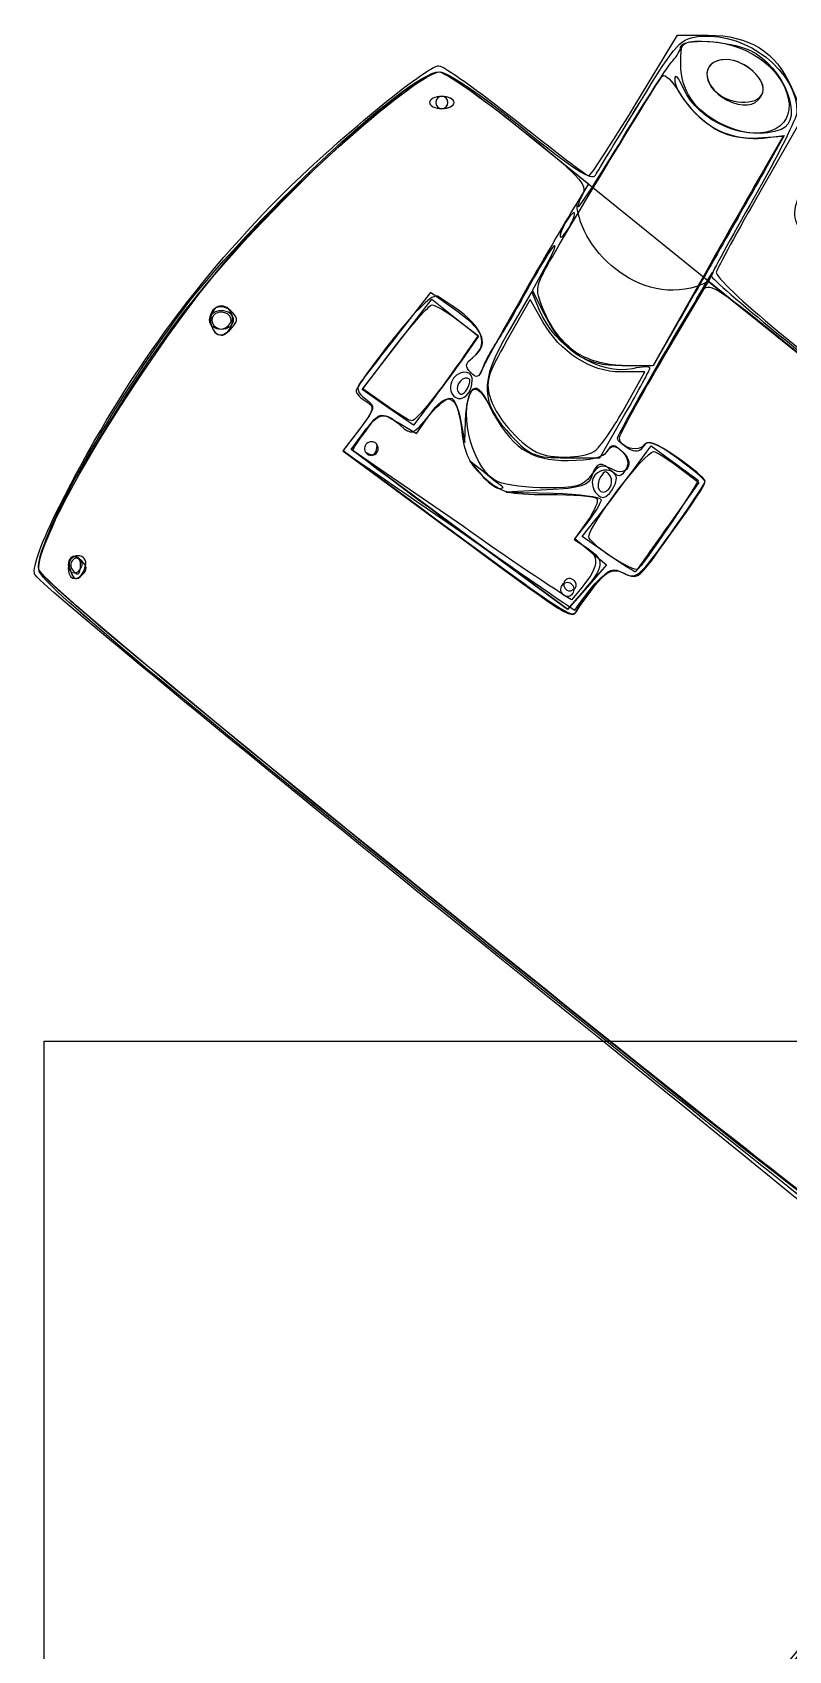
# Model space of a CAD drawing. Extents: x 143 to 420, y 187 to 724.
# Drawn here: x 184.2 to 247.2, y 588.8 to 723.7 of the extents above; entities that cross this region are included whole.
import ezdxf

# ---------------------------------------------------------------- set-up
doc = ezdxf.new("R2010")
doc.units = 0
doc.layers.add('Calque_1', color=7, linetype='CONTINUOUS')
doc.layers.add('Calque_2', color=7, linetype='CONTINUOUS')

msp = doc.modelspace()

# ---------------------------------------------------------------- linework, layer by layer
at = {"layer": 'Calque_1', "color": 7}
for points in [[(234.395056, 717.6244), (237.967152, 723.494324), (240.520575, 723.495359)], [(247.479718, 719.131594), (248.496519, 716.832959), (244.930557, 710.591257)], [(224.755814, 715.764416), (230.552147, 711.092723), (229.561623, 709.490019)], [(224.755818, 715.764416), (246.135283, 698.478935), (251.726605, 694.00116), (253.302076, 695.202836), (254.877548, 696.404513), (255.988494, 695.29354), (268.241023, 685.116165), (269.660734, 683.634272)], [(244.671174, 714.924374), (246.779132, 715.074036), (245.304501, 712.520619)], [(244.671233, 714.924377), (246.779191, 715.073907), (245.30456, 712.520487)], [(245.08253, 714.911508), (246.85868, 715.118859), (245.407784, 712.542963)], [(245.08253, 714.911508), (246.85868, 715.118859), (245.407784, 712.542963)], [(226.922978, 700.134806), (225.865686, 702.207428), (227.010359, 704.29981)], [(226.922978, 700.134806), (225.865686, 702.207428), (227.010359, 704.29981)], [(219.628711, 700.431327), (217.372532, 702.051592), (214.679712, 698.604378)], [(219.628711, 700.431327), (217.372532, 702.051592), (214.679712, 698.604378)], [(226.43805, 700.612817), (225.814465, 702.118284), (223.809905, 698.662976)], [(226.43805, 700.612817), (225.814465, 702.118284), (223.809905, 698.662976)], [(226.43805, 700.612817), (225.814465, 702.118284), (223.809905, 698.662976)], [(239.877115, 702.956433), (235.924327, 695.945697), (233.626258, 695.935807)], [(239.877154, 702.956321), (235.924386, 695.945578), (233.626304, 695.936348)], [(236.829817, 696.67758), (240.543987, 702.95671), (246.135279, 698.478935), (251.726579, 694.00116), (253.302053, 695.202836), (254.877525, 696.404513), (255.988494, 695.29354), (257.099454, 694.182571), (258.640674, 695.659147)], [(213.797363, 692.460592), (211.658589, 693.942241), (214.561354, 697.71327), (217.464116, 701.484294), (219.419702, 699.935442), (221.375289, 698.38659), (220.237664, 696.771913)], [(213.797363, 692.460592), (211.658589, 693.942241), (214.561354, 697.71327), (217.464116, 701.484294), (219.419702, 699.935442), (221.375289, 698.38659), (220.237664, 696.771913)], [(226.72815, 699.596435), (225.687292, 701.452005), (223.770047, 698.099038)], [(219.640206, 699.744007), (221.326371, 698.457907), (220.199098, 696.805623)], [(219.640223, 699.743977), (221.326391, 698.457907), (220.199114, 696.805593)], [(237.909812, 699.375097), (235.924383, 695.932705), (233.312163, 695.92776)], [(237.909812, 699.375097), (235.924383, 695.932705), (233.312163, 695.92776)], [(246.365676, 698.79544), (251.700094, 694.463938), (253.083405, 695.448944)], [(213.600172, 692.668105), (211.715457, 694.009101), (214.372269, 697.491477)], [(213.600179, 692.668101), (211.715461, 694.009092), (214.372289, 697.491467)], [(229.638758, 696.956574), (229.638824, 696.957068)], [(233.591183, 692.476145), (235.233327, 695.412581), (233.228632, 695.412581)], [(217.518093, 693.068091), (215.93614, 690.978939), (213.797363, 692.460592)], [(217.518093, 693.068091), (215.93614, 690.978939), (213.797363, 692.460592)], [(214.654286, 691.193572), (216.185156, 690.294009), (217.29807, 691.856954)], [(214.654286, 691.193572), (216.185156, 690.294009), (217.29807, 691.856954)], [(219.898287, 691.286511), (220.214061, 689.539709), (220.289089, 691.327108)], [(219.898287, 691.286511), (220.214061, 689.539709), (220.289089, 691.327108)], [(228.663315, 688.262988), (231.495307, 688.262988), (233.582174, 691.88265)], [(228.663315, 688.262988), (231.495307, 688.262988), (233.582174, 691.88265)], [(228.663315, 688.262988), (231.495307, 688.262988), (233.582174, 691.88265)], [(211.447783, 690.654094), (210.056093, 688.829504)], [(211.447806, 690.653992), (210.056116, 688.829392), (216.86205, 683.811279)], [(211.465166, 690.676672), (210.07695, 688.856631), (213.808363, 686.108618)], [(211.465166, 690.676672), (210.07695, 688.856631), (213.808363, 686.108618)], [(219.75776, 682.284803), (210.740707, 688.943772), (211.810522, 690.390781)], [(220.127685, 682.518424), (210.740713, 688.943762), (211.810532, 690.390768)], [(212.916975, 689.327971), (212.916679, 689.327971)], [(234.059533, 686.942146), (235.769456, 689.259766), (237.634319, 687.888345)], [(234.059533, 686.942146), (235.769456, 689.259766), (237.634319, 687.888345)], [(221.880582, 686.991732), (220.60387, 688.00766), (221.576719, 686.858619)], [(221.880582, 686.991732), (220.60387, 688.00766), (221.576719, 686.858619)], [(238.033738, 687.480797), (239.728804, 686.187906), (237.118773, 682.501625)], [(238.033768, 687.480767), (239.728804, 686.187906), (237.118787, 682.501608)], [(227.087853, 685.576972), (223.667941, 685.398928), (227.625743, 685.298911)], [(227.087853, 685.576972), (223.667941, 685.398928), (227.625743, 685.298911)], [(230.486952, 682.921173), (229.390365, 681.527082), (230.722366, 680.426553), (232.05437, 679.326024), (230.41458, 677.465614), (228.77478, 675.605208), (219.837846, 682.172527)], [(230.486952, 682.921173), (229.390365, 681.527082), (230.722366, 680.426553), (232.05437, 679.326024), (230.41458, 677.465614), (228.77478, 675.605208), (219.837846, 682.172527)], [(230.450918, 682.999861), (229.34843, 681.451559), (230.466006, 680.709516)], [(230.450921, 682.999844), (229.348434, 681.451536), (230.466019, 680.70949)], [(232.208133, 680.172909), (230.023916, 681.699193), (231.186763, 683.161858)], [(232.208133, 680.172909), (230.023916, 681.699193), (231.186763, 683.161858)], [(230.165462, 677.220587), (228.774816, 675.625835), (219.75776, 682.284803)]]:
    msp.add_lwpolyline(points, dxfattribs=at)
for points in [[(218.816476, 717.882685)], [(218.816476, 717.882685)], [(218.816476, 717.882685)], [(218.816476, 717.882685)], [(219.327162, 717.882685)], [(219.327162, 717.882685)], [(219.327162, 717.882685)], [(245.050491, 718.660311)], [(245.050491, 718.660311)], [(245.065645, 718.69978)], [(245.065668, 718.699776)], [(241.541922, 716.123977)], [(241.541922, 716.123977)], [(229.561652, 709.489999)], [(229.030161, 707.669003)], [(229.030161, 707.669003)], [(200.665376, 699.462768)], [(200.771026, 699.277039)], [(200.771026, 699.277039)], [(200.886285, 699.174945)], [(200.942527, 699.753395)], [(200.942527, 699.753395)], [(200.942527, 699.753395)], [(229.638811, 696.957104)], [(220.610081, 694.81058)], [(220.851383, 694.774236)], [(220.851383, 694.774236)], [(220.851383, 694.774236)], [(213.600172, 692.668105)], [(213.600179, 692.668101)], [(212.916649, 689.327987)], [(212.916649, 689.327987)], [(212.916649, 689.327987)], [(231.158017, 688.901355)], [(232.813785, 686.806188)], [(232.813785, 686.806188)], [(232.813785, 686.806188)], [(223.006929, 686.24457)], [(223.006956, 686.24454)], [(223.370084, 685.842692)], [(223.370084, 685.842692)], [(232.343419, 686.740986)], [(220.127685, 682.518424)], [(232.208133, 680.172909)], [(232.208133, 680.172909)], [(188.175412, 679.356184)], [(188.286059, 679.67499)], [(188.286059, 679.67499)], [(188.303096, 679.283469)], [(188.303096, 679.283469)], [(188.303096, 679.283469)], [(188.595883, 679.240687)], [(232.477277, 679.967173)], [(232.47729, 679.967147)], [(229.258544, 677.582248)], [(229.258544, 677.582248)], [(229.258544, 677.582248)], [(229.453263, 677.893763)], [(218.561144, 650.678644)], [(218.561144, 650.645099)], [(218.561144, 650.645099)], [(218.561167, 650.678644)]]:
    msp.add_lwpolyline(points, close=True, dxfattribs=at)
for points in [[(234.809975, 717.881531), (237.939, 722.986113), (238.187092, 723.25141), (239.974167, 723.403831)], [(234.809998, 717.882586), (237.939023, 722.987168), (238.187115, 723.252465), (239.974191, 723.404886)], [(234.810015, 717.882487), (237.939039, 722.987069), (238.187132, 723.252366), (239.974207, 723.404787)], [(238.222464, 722.515321), (238.222464, 723.271651), (242.252391, 723.063805), (244.04059, 722.215239)], [(238.222464, 722.515321), (238.222464, 723.271651), (242.252391, 723.063805), (244.04059, 722.215239)], [(239.974167, 723.403831), (243.770895, 723.727648), (247.92546, 720.433408), (247.92546, 717.099073)], [(239.974191, 723.404886), (243.770918, 723.728703), (247.925483, 720.434463), (247.925483, 717.100128)], [(239.974207, 723.404787), (243.770935, 723.728604), (247.925499, 720.434364), (247.925499, 717.100029)], [(240.520575, 723.495359), (243.933539, 723.496743), (246.168825, 722.095097), (247.479718, 719.131594)], [(237.563876, 721.366283), (237.926097, 721.737438), (238.222464, 722.254507), (238.222464, 722.515321)], [(237.563876, 721.366283), (237.926097, 721.737438), (238.222464, 722.254507), (238.222464, 722.515321)], [(238.233834, 721.074462), (238.222955, 722.917944), (238.288061, 722.989528), (239.976623, 722.989528)], [(238.233834, 721.074456), (238.223944, 722.917934), (238.288226, 722.989502), (239.976637, 722.989502)], [(239.976623, 722.989528), (243.549867, 722.989528), (246.589431, 720.988647), (247.193379, 718.238894)], [(239.976637, 722.989502), (243.549897, 722.989502), (246.589451, 720.988647), (247.193405, 718.23889)], [(244.04059, 722.215239), (246.824004, 720.894423), (248.579522, 716.396167), (246.606981, 715.639234)], [(244.04059, 722.215239), (246.824004, 720.894423), (248.579522, 716.396167), (246.606981, 715.639234)], [(204.767312, 709.983178), (209.404055, 714.646916), (217.045544, 720.946792), (218.06573, 720.946792)], [(218.06573, 720.946792), (218.439285, 720.946792), (221.346365, 718.881345), (224.525905, 716.356912)], [(233.414806, 714.94625), (235.33457, 718.10611), (237.201651, 720.995122), (237.563876, 721.366283)], [(233.414806, 714.94625), (235.33457, 718.10611), (237.201651, 720.995122), (237.563876, 721.366283)], [(241.541922, 716.123977), (239.33222, 717.261124), (238.246809, 718.88541), (238.233834, 721.074462)], [(241.541922, 716.123977), (239.332233, 717.26111), (238.246822, 718.885403), (238.233834, 721.074456)], [(242.036581, 721.457475), (239.615457, 721.457475), (239.988666, 718.843607), (242.54556, 717.892664)], [(242.036597, 721.457445), (239.61547, 721.457445), (239.988669, 718.843604), (242.54558, 717.892657)], [(242.036581, 721.457475), (240.378017, 721.457475), (239.8841, 720.171632), (241.048453, 718.885034)], [(242.036581, 721.457475), (240.378017, 721.457475), (239.8841, 720.171632), (241.048453, 718.885034)], [(245.050491, 718.660294), (245.462338, 719.733551), (243.604843, 721.457475), (242.036581, 721.457475)], [(245.050491, 718.660294), (245.462338, 719.733551), (243.604843, 721.457475), (242.036581, 721.457475)], [(245.065645, 718.69978), (245.46484, 719.740065), (243.578431, 721.457475), (242.036581, 721.457475)], [(245.065668, 718.699776), (245.464844, 719.740059), (243.578444, 721.457445), (242.036597, 721.457445)], [(196.231857, 699.948631), (201.904998, 707.653179), (215.548305, 720.434954), (218.099022, 720.434954)], [(196.23188, 699.949686), (201.905021, 707.654234), (215.548328, 720.436009), (218.099045, 720.436009)], [(196.231896, 699.949587), (201.905038, 707.654135), (215.548344, 720.43591), (218.099061, 720.43591)], [(196.281529, 699.720776), (202.19135, 707.661688), (215.626396, 720.436108), (218.068143, 720.436108)], [(196.281529, 699.720776), (202.19135, 707.661688), (215.626396, 720.436108), (218.068143, 720.436108)], [(200.164737, 704.525028), (205.473099, 710.851912), (216.317432, 720.436108), (218.16781, 720.436108)], [(200.164754, 704.525028), (205.473136, 710.851912), (216.317458, 720.436108), (218.167826, 720.436108)], [(218.068143, 720.436108), (218.543346, 720.436108), (221.546787, 718.348757), (224.742454, 715.797549)], [(218.068143, 720.436108), (218.543346, 720.436108), (221.546787, 718.348757), (224.742454, 715.797549)], [(218.099022, 720.434954), (218.787628, 720.434954), (221.548913, 718.569848), (224.982915, 715.785227)], [(218.099045, 720.436009), (218.787651, 720.436009), (221.548936, 718.570902), (224.982938, 715.786281)], [(218.099061, 720.43591), (218.787667, 720.43591), (221.548952, 718.570804), (224.982954, 715.786183)], [(218.16781, 720.436108), (218.603231, 720.436108), (221.567835, 718.333843), (224.755814, 715.764416)], [(218.167826, 720.436108), (218.603263, 720.436108), (221.567855, 718.333843), (224.755818, 715.764416)], [(226.848816, 703.809605), (227.803257, 705.65549), (236.171005, 719.483128), (236.698184, 720.085599)], [(226.848879, 703.809612), (227.8033, 705.655506), (236.171051, 719.483148), (236.698233, 720.085606)], [(236.698184, 720.085599), (236.898283, 720.314048), (237.543774, 719.684248), (238.132828, 718.685832)], [(236.698233, 720.085606), (236.898233, 720.314154), (237.54381, 719.684255), (238.132884, 718.685852)], [(237.731767, 719.836923), (237.703088, 718.614331), (239.979063, 716.082371), (241.775451, 715.338285)], [(237.731767, 719.836923), (237.703088, 718.614331), (239.979063, 716.082371), (241.775451, 715.338285)], [(238.468915, 719.041774), (238.074477, 719.949087), (237.742761, 720.306908), (237.731767, 719.836923)], [(238.468915, 719.041774), (238.074477, 719.949087), (237.742761, 720.306908), (237.731767, 719.836923)], [(218.305792, 718.393372), (217.744039, 718.393372), (217.284422, 718.163572), (217.284422, 717.882685)], [(218.305792, 718.393372), (217.744039, 718.393372), (217.284422, 718.163572), (217.284422, 717.882685)], [(218.305792, 718.393372), (217.744039, 718.393372), (217.284422, 718.163572), (217.284422, 717.882685)], [(217.284422, 717.882685), (217.284422, 717.601822), (217.744039, 717.372002), (218.305792, 717.372002)], [(217.284422, 717.882685), (217.284422, 717.601822), (217.744039, 717.372002), (218.305792, 717.372002)], [(217.284422, 717.882685), (217.284422, 717.601822), (217.744039, 717.372002), (218.305792, 717.372002)], [(218.305792, 718.393372), (218.024929, 718.393372), (217.795109, 718.163572), (217.795109, 717.882685)], [(218.305792, 718.393372), (218.024929, 718.393372), (217.795109, 718.163572), (217.795109, 717.882685)], [(218.305792, 718.393372), (218.024929, 718.393372), (217.795109, 718.163572), (217.795109, 717.882685)], [(218.305792, 718.393372), (218.024929, 718.393372), (217.795109, 718.163572), (217.795109, 717.882685)], [(217.795109, 717.882685), (217.795109, 717.601822), (218.024909, 717.372002), (218.305792, 717.372002)], [(217.795109, 717.882685), (217.795109, 717.601822), (218.024909, 717.372002), (218.305792, 717.372002)], [(217.795109, 717.882685), (217.795109, 717.601822), (218.024909, 717.372002), (218.305792, 717.372002)], [(217.795109, 717.882685), (217.795109, 717.601822), (218.024909, 717.372002), (218.305792, 717.372002)], [(218.816476, 717.882685), (218.816476, 718.163548), (218.586675, 718.393372), (218.305792, 718.393372)], [(218.816476, 717.882685), (218.816476, 718.163548), (218.586675, 718.393372), (218.305792, 718.393372)], [(218.816476, 717.882685), (218.816476, 718.163548), (218.586675, 718.393372), (218.305792, 718.393372)], [(218.816476, 717.882685), (218.816476, 718.163548), (218.586675, 718.393372), (218.305792, 718.393372)], [(219.327162, 717.882685), (219.327162, 718.163548), (218.867545, 718.393372), (218.305792, 718.393372)], [(219.327162, 717.882685), (219.327162, 718.163548), (218.867545, 718.393372), (218.305792, 718.393372)], [(219.327162, 717.882685), (219.327162, 718.163548), (218.867545, 718.393372), (218.305792, 718.393372)], [(218.305792, 717.372002), (218.586656, 717.372002), (218.816476, 717.601802), (218.816476, 717.882685)], [(218.305792, 717.372002), (218.586656, 717.372002), (218.816476, 717.601802), (218.816476, 717.882685)], [(218.305792, 717.372002), (218.586656, 717.372002), (218.816476, 717.601802), (218.816476, 717.882685)], [(218.305792, 717.372002), (218.586656, 717.372002), (218.816476, 717.601802), (218.816476, 717.882685)], [(218.305792, 717.372002), (218.867545, 717.372002), (219.327162, 717.601802), (219.327162, 717.882685)], [(218.305792, 717.372002), (218.867545, 717.372002), (219.327162, 717.601802), (219.327162, 717.882685)], [(218.305792, 717.372002), (218.867545, 717.372002), (219.327162, 717.601802), (219.327162, 717.882685)], [(231.120012, 711.827421), (231.341669, 712.207981), (233.002165, 714.932332), (234.809975, 717.881531)], [(231.120035, 711.828476), (231.341693, 712.209036), (233.002188, 714.933387), (234.809998, 717.882586)], [(231.120051, 711.828377), (231.341709, 712.208937), (233.002204, 714.933288), (234.810015, 717.882487)], [(238.132828, 718.685832), (239.638546, 716.133833), (242.062574, 714.739307), (244.671174, 714.924374)], [(238.132884, 718.685852), (239.638605, 716.133846), (242.06264, 714.739314), (244.671233, 714.924377)], [(246.606981, 715.639234), (243.755985, 714.545202), (239.683474, 716.247926), (238.468915, 719.041774)], [(246.606981, 715.639234), (243.755985, 714.545202), (239.683474, 716.247926), (238.468915, 719.041774)], [(241.048453, 718.885034), (242.125982, 717.694375), (244.625959, 717.553986), (245.050491, 718.660311)], [(241.048453, 718.885034), (242.125982, 717.694375), (244.625959, 717.553986), (245.050491, 718.660311)], [(247.193379, 718.238894), (247.78396, 715.550004), (244.81574, 714.439219), (241.541922, 716.123977)], [(247.193405, 718.23889), (247.783977, 715.549987), (244.815759, 714.439193), (241.541922, 716.123977)], [(242.54556, 717.892664), (243.802327, 717.425257), (244.685052, 717.70796), (245.065645, 718.69978)], [(242.54558, 717.892657), (243.802344, 717.425244), (244.685052, 717.708052), (245.065668, 718.699776)], [(230.564924, 711.760756), (230.706839, 711.757129), (232.430397, 714.395939), (234.395056, 717.6244)], [(247.92546, 717.099073), (247.92546, 716.61318), (246.316802, 713.403265), (244.35067, 709.965927)], [(247.925483, 717.100128), (247.925483, 716.614235), (246.316825, 713.40432), (244.350693, 709.966982)], [(247.925499, 717.100029), (247.925499, 716.614136), (246.316842, 713.404221), (244.35071, 709.966883)], [(224.525905, 716.356912), (227.705449, 713.832482), (230.423006, 711.76421), (230.564924, 711.760756)], [(224.742454, 715.797549), (229.832639, 711.733886), (230.487829, 711.037655), (230.028831, 710.180019)], [(224.742454, 715.797549), (229.832639, 711.733886), (230.487829, 711.037655), (230.028831, 710.180019)], [(224.982915, 715.785227), (229.254687, 712.321262), (230.819758, 711.311951), (231.120012, 711.827421)], [(224.982938, 715.786281), (229.25471, 712.322317), (230.819781, 711.313006), (231.120035, 711.828476)], [(224.982954, 715.786183), (229.254727, 712.322218), (230.819798, 711.312907), (231.120051, 711.828377)], [(241.775451, 715.338285), (242.617467, 714.98951), (244.10565, 714.797461), (245.08253, 714.911508)], [(241.775451, 715.338285), (242.617467, 714.98951), (244.10565, 714.797461), (245.08253, 714.911508)], [(229.714607, 709.201056), (229.829953, 709.201056), (231.495037, 711.786393), (233.414806, 714.94625)], [(229.714607, 709.201056), (229.829953, 709.201056), (231.495037, 711.786393), (233.414806, 714.94625)], [(245.407784, 712.542963), (242.974255, 708.222524), (239.998489, 702.996512), (237.909812, 699.375097)], [(245.407784, 712.542963), (242.974255, 708.222524), (239.998489, 702.996512), (237.909812, 699.375097)], [(245.304501, 712.520619), (244.493459, 711.116237), (242.051135, 706.812337), (239.877115, 702.956433)], [(245.30456, 712.520487), (244.493518, 711.116105), (242.051184, 706.812231), (239.877154, 702.956321)], [(253.550538, 702.603277), (246.664295, 708.015332), (246.76765, 707.767555), (249.41365, 712.520507)], [(186.415573, 684.23233), (191.377052, 694.111228), (197.426294, 702.59942), (204.767312, 709.983178)], [(230.028831, 710.180019), (229.740683, 709.641589), (229.599279, 709.201056), (229.714607, 709.201056)], [(230.028831, 710.180019), (229.740683, 709.641589), (229.599279, 709.201056), (229.714607, 709.201056)], [(244.35067, 709.965927), (242.384535, 706.528589), (240.77588, 703.589516), (240.77588, 703.434652)], [(244.350693, 709.966982), (242.384558, 706.529644), (240.775904, 703.590571), (240.775904, 703.435707)], [(244.35071, 709.966883), (242.384574, 706.529545), (240.77592, 703.590472), (240.77592, 703.435608)], [(244.930557, 710.591257), (242.969281, 707.158319), (241.2896, 704.074467), (241.197924, 703.738249)], [(229.561623, 709.490019), (227.462667, 706.093834), (222.041366, 696.568175), (221.697556, 695.672231)], [(229.561652, 709.489999), (227.462694, 706.093828), (222.041373, 696.568145), (221.697579, 695.672218)], [(229.321442, 708.690369), (229.18101, 708.690369), (228.82012, 708.230752), (228.519481, 707.669003)], [(229.321442, 708.690369), (229.18101, 708.690369), (228.82012, 708.230752), (228.519481, 707.669003)], [(229.030161, 707.669003), (229.330804, 708.230752), (229.461877, 708.690369), (229.321442, 708.690369)], [(229.030161, 707.669003), (229.330804, 708.230752), (229.461877, 708.690369), (229.321442, 708.690369)], [(240.543967, 702.956829), (235.316248, 700.306343), (229.763561, 705.459202), (229.561652, 709.489999)], [(228.519481, 707.669003), (228.218839, 707.10725), (228.087763, 706.647633), (228.228201, 706.647633)], [(228.519481, 707.669003), (228.218839, 707.10725), (228.087763, 706.647633), (228.228201, 706.647633)], [(228.228201, 706.647633), (228.368633, 706.647633), (228.729526, 707.10725), (229.030161, 707.669003)], [(228.228201, 706.647633), (228.368633, 706.647633), (228.729526, 707.10725), (229.030161, 707.669003)], [(227.633539, 705.881529), (227.346709, 705.600666), (226.362033, 703.991998), (225.445357, 702.306739)], [(227.633539, 705.881529), (227.346709, 705.600666), (226.362033, 703.991998), (225.445357, 702.306739)], [(227.010359, 704.29981), (227.639928, 705.450641), (227.920362, 706.162405), (227.633539, 705.881529)], [(227.010359, 704.29981), (227.639928, 705.450641), (227.920362, 706.162405), (227.633539, 705.881529)], [(236.829814, 696.677688), (236.829814, 696.677688), (242.361149, 706.536128), (240.543967, 702.956829)], [(184.691059, 678.994134), (184.314534, 681.561007), (193.205077, 696.230011), (200.164737, 704.525028)], [(184.691098, 678.994134), (184.31457, 681.561007), (193.205113, 696.230011), (200.164754, 704.525028)], [(226.995508, 700.117703), (226.112074, 702.090913), (226.101242, 702.36364), (226.848879, 703.809612)], [(226.995511, 700.117703), (226.112078, 702.0909), (226.101265, 702.363621), (226.848816, 703.809605)], [(240.77588, 703.434652), (240.77588, 703.044721), (251.339439, 694.390057), (251.81537, 694.390057)], [(240.775904, 703.435707), (240.775904, 703.045776), (251.339462, 694.391112), (251.815393, 694.391112)], [(240.77592, 703.435608), (240.77592, 703.045677), (251.339478, 694.391013), (251.81541, 694.391013)], [(241.197924, 703.738249), (241.106248, 703.40203), (243.431746, 701.177768), (246.365676, 698.79544)], [(217.945846, 701.720635), (217.556197, 701.950402), (216.198658, 700.64775), (214.243395, 698.168011)], [(217.945875, 701.720519), (217.556204, 701.950221), (216.198672, 700.647641), (214.243415, 698.167889)], [(220.859209, 696.596133), (222.527082, 697.911179), (221.578937, 699.578953), (217.945846, 701.720635)], [(220.859222, 696.596001), (222.527111, 697.911054), (221.578964, 699.578825), (217.945875, 701.720519)], [(225.445357, 702.306739), (224.528678, 700.621484), (223.388996, 698.668112), (222.912725, 697.965925)], [(225.445357, 702.306739), (224.528678, 700.621484), (223.388996, 698.668112), (222.912725, 697.965925)], [(232.948537, 689.843114), (232.873541, 690.101034), (238.263736, 699.495907), (240.01569, 702.160888)], [(232.948537, 689.843114), (232.873541, 690.101034), (238.263736, 699.495907), (240.01569, 702.160888)], [(240.01569, 702.160888), (240.526967, 702.938612), (241.186208, 702.554186), (245.918092, 698.719007)], [(240.01569, 702.160888), (240.526967, 702.938612), (241.186208, 702.554186), (245.918092, 698.719007)], [(200.671827, 700.532158), (199.695751, 701.342228), (198.606552, 700.488083), (199.071282, 699.277039)], [(199.342668, 700.655886), (198.688972, 700.002193), (199.093946, 698.476687), (199.921161, 698.476687)], [(199.342668, 700.655886), (198.688972, 700.002193), (199.093946, 698.476687), (199.921161, 698.476687)], [(199.921161, 700.519423), (199.353734, 700.519423), (198.899794, 700.178966), (198.899794, 699.753395)], [(199.921161, 700.519423), (199.353734, 700.519423), (198.899794, 700.178966), (198.899794, 699.753395)], [(199.921161, 700.519423), (199.353734, 700.519423), (198.899794, 700.178966), (198.899794, 699.753395)], [(200.771026, 699.277039), (201.196662, 700.386224), (200.116104, 701.429325), (199.342668, 700.655886)], [(200.771026, 699.277039), (201.196662, 700.386224), (200.116104, 701.429325), (199.342668, 700.655886)], [(200.665376, 699.462768), (201.043051, 700.073853), (200.082367, 700.679334), (199.402147, 700.258933)], [(200.942527, 699.753395), (200.942527, 700.178966), (200.488587, 700.519423), (199.921161, 700.519423)], [(200.942527, 699.753395), (200.942527, 700.178966), (200.488587, 700.519423), (199.921161, 700.519423)], [(200.942527, 699.753395), (200.942527, 700.178966), (200.488587, 700.519423), (199.921161, 700.519423)], [(200.886299, 699.174955), (201.327785, 699.706914), (201.276705, 700.030164), (200.671827, 700.532158)], [(214.372269, 697.491477), (215.833513, 699.406786), (217.237197, 700.986514), (217.491562, 701.001981)], [(214.372289, 697.491467), (215.833536, 699.406776), (217.237226, 700.9865), (217.491585, 701.001961)], [(217.491562, 701.001981), (217.745922, 701.017474), (218.712817, 700.45136), (219.640206, 699.744007)], [(217.491585, 701.001961), (217.746077, 701.018444), (218.712846, 700.451344), (219.640223, 699.743977)], [(220.859222, 696.595922), (222.268335, 697.706944), (221.922853, 698.7838), (219.628711, 700.431327)], [(220.859222, 696.595922), (222.268335, 697.706944), (221.922853, 698.7838), (219.628711, 700.431327)], [(234.22572, 695.687395), (231.488457, 695.086192), (227.747111, 697.452456), (226.43805, 700.612817)], [(234.22572, 695.687395), (231.488457, 695.086192), (227.747111, 697.452456), (226.43805, 700.612817)], [(234.22572, 695.687395), (231.488457, 695.086192), (227.747111, 697.452456), (226.43805, 700.612817)], [(184.688758, 678.915235), (184.398335, 681.159365), (190.255933, 691.832882), (196.231857, 699.948631)], [(184.688781, 678.91629), (184.398358, 681.16042), (190.255956, 691.833937), (196.23188, 699.949686)], [(184.688797, 678.916191), (184.398374, 681.160321), (190.255973, 691.833838), (196.231896, 699.949587)], [(184.698591, 678.92013), (184.400619, 680.971266), (190.561247, 692.03455), (196.281529, 699.720776)], [(184.698591, 678.92013), (184.400619, 680.971266), (190.561247, 692.03455), (196.281529, 699.720776)], [(199.402147, 700.258933), (198.831019, 699.905955), (199.205971, 698.98737), (199.921161, 698.98737)], [(198.899794, 699.753395), (198.899794, 699.327825), (199.353734, 698.98737), (199.921161, 698.98737)], [(198.899794, 699.753395), (198.899794, 699.327825), (199.353734, 698.98737), (199.921161, 698.98737)], [(198.899794, 699.753395), (198.899794, 699.327825), (199.353734, 698.98737), (199.921161, 698.98737)], [(199.071282, 699.277039), (199.449544, 698.291294), (200.121543, 698.2535), (200.886285, 699.174945)], [(199.921161, 698.98737), (200.488587, 698.98737), (200.942527, 699.327825), (200.942527, 699.753395)], [(199.921161, 698.98737), (200.488587, 698.98737), (200.942527, 699.327825), (200.942527, 699.753395)], [(199.921161, 698.98737), (200.488587, 698.98737), (200.942527, 699.327825), (200.942527, 699.753395)], [(199.921161, 698.98737), (200.168894, 698.98737), (200.503781, 699.201314), (200.665376, 699.462768)], [(199.921161, 698.476687), (200.21966, 698.476687), (200.602106, 698.836845), (200.771026, 699.277039)], [(199.921161, 698.476687), (200.21966, 698.476687), (200.602106, 698.836845), (200.771026, 699.277039)], [(233.228632, 695.412581), (230.732997, 695.412581), (228.138229, 697.082626), (226.72815, 699.596435)], [(233.312163, 695.92776), (230.203006, 695.922156), (228.500068, 697.043457), (226.922978, 700.134806)], [(233.312163, 695.92776), (230.203006, 695.922156), (228.500068, 697.043457), (226.922978, 700.134806)], [(229.638824, 696.957091), (228.661901, 697.552709), (227.547111, 698.885659), (226.995508, 700.117703)], [(229.638824, 696.957068), (228.661901, 697.552683), (227.547117, 698.88563), (226.995511, 700.117703)], [(214.243395, 698.168011), (212.545458, 696.014561), (211.156206, 694.065495), (211.156206, 693.836684)], [(214.243415, 698.167889), (212.545461, 696.014459), (211.15622, 694.065373), (211.15622, 693.836578)], [(214.679712, 698.604378), (213.198663, 696.708409), (211.765891, 694.862718), (211.495781, 694.502844)], [(214.679712, 698.604378), (213.198663, 696.708409), (211.765891, 694.862718), (211.495781, 694.502844)], [(223.809905, 698.662976), (221.4265, 694.554639), (221.489678, 692.866463), (224.131678, 690.065145)], [(223.809905, 698.662976), (221.4265, 694.554639), (221.489678, 692.866463), (224.131678, 690.065145)], [(223.809905, 698.662976), (221.4265, 694.554639), (221.489678, 692.866463), (224.131678, 690.065145)], [(222.912725, 697.965925), (222.436457, 697.263733), (221.886951, 696.24862), (221.691599, 695.710121)], [(222.912725, 697.965925), (222.436457, 697.263733), (221.886951, 696.24862), (221.691599, 695.710121)], [(223.770047, 698.099038), (222.05833, 695.105507), (221.910303, 694.571837), (222.389182, 693.120822)], [(245.918092, 698.719007), (248.847852, 696.344443), (251.438493, 694.399257), (251.675064, 694.396376)], [(245.918092, 698.719007), (248.847852, 696.344443), (251.438493, 694.399257), (251.675064, 694.396376)], [(220.199098, 696.805623), (218.236671, 693.929237), (216.153579, 691.327108), (215.813361, 691.327108)], [(220.199114, 696.805593), (218.236697, 693.929217), (216.153595, 691.327078), (215.813361, 691.327078)], [(220.237664, 696.771913), (219.611971, 695.883841), (218.388166, 694.217122), (217.518093, 693.068091)], [(220.237664, 696.771913), (219.611971, 695.883841), (218.388166, 694.217122), (217.518093, 693.068091)], [(220.714802, 695.361567), (220.225931, 695.857393), (220.25677, 696.121005), (220.859222, 696.596001)], [(220.714802, 695.361488), (220.225931, 695.857314), (220.25677, 696.120923), (220.859222, 696.595922)], [(220.714802, 695.361488), (220.225931, 695.857314), (220.25677, 696.120923), (220.859222, 696.595922)], [(220.714821, 695.361686), (220.225948, 695.857515), (220.25677, 696.121137), (220.859209, 696.596133)], [(233.626258, 695.935807), (232.206679, 695.929214), (230.682336, 696.320313), (229.638758, 696.956574)], [(233.626304, 695.936348), (232.206745, 695.930414), (230.682389, 696.32085), (229.638811, 696.957104)], [(233.115628, 689.896159), (233.115628, 690.172407), (234.786995, 693.224191), (236.829814, 696.677688)], [(233.115641, 689.896047), (233.115641, 690.172361), (234.787018, 693.224059), (236.829817, 696.67758)], [(220.851396, 694.774226), (220.862934, 695.718455), (219.488889, 695.549271), (219.10916, 694.559722)], [(220.851396, 694.774226), (220.862934, 695.718455), (219.488889, 695.549271), (219.10916, 694.559722)], [(220.851396, 694.774226), (220.862934, 695.718455), (219.488889, 695.549271), (219.10916, 694.559722)], [(220.610081, 694.810571), (220.204286, 695.216369), (219.326239, 694.295163), (219.638007, 693.790717)], [(221.691599, 695.710121), (221.410538, 694.935344), (221.206698, 694.862593), (220.714802, 695.361488)], [(221.691599, 695.710121), (221.410538, 694.935344), (221.206698, 694.862593), (220.714802, 695.361488)], [(221.697556, 695.672231), (221.411715, 694.927333), (221.206807, 694.86256), (220.714802, 695.361567)], [(221.697579, 695.672218), (221.411771, 694.927304), (221.206827, 694.86256), (220.714821, 695.361686)], [(233.582174, 691.88265), (234.729959, 693.873456), (235.669054, 695.615277), (235.669054, 695.753358)], [(233.582174, 691.88265), (234.729959, 693.873456), (235.669054, 695.615277), (235.669054, 695.753358)], [(233.582174, 691.88265), (234.729959, 693.873456), (235.669054, 695.615277), (235.669054, 695.753358)], [(235.669054, 695.753358), (235.669054, 695.891449), (235.019558, 695.861748), (234.22572, 695.687395)], [(235.669054, 695.753358), (235.669054, 695.891449), (235.019558, 695.861748), (234.22572, 695.687395)], [(235.669054, 695.753358), (235.669054, 695.891449), (235.019558, 695.861748), (234.22572, 695.687395)], [(211.495781, 694.502844), (211.155722, 694.049777), (211.288957, 693.640633), (211.929022, 693.17262)], [(211.495781, 694.502844), (211.155722, 694.049777), (211.288957, 693.640633), (211.929022, 693.17262)], [(211.156206, 693.836684), (211.156206, 693.607905), (211.534943, 693.208763), (211.99784, 692.949723)], [(211.15622, 693.836578), (211.15622, 693.6078), (211.53496, 693.208648), (211.99786, 692.949594)], [(217.29807, 691.856954), (218.660349, 693.770097), (219.481888, 693.58987), (219.898287, 691.286511)], [(217.29807, 691.856954), (218.660349, 693.770097), (219.481888, 693.58987), (219.898287, 691.286511)], [(219.10916, 694.559722), (218.92917, 694.090644), (219.070855, 693.528255), (219.424044, 693.309966)], [(219.10916, 694.559722), (218.92917, 694.090644), (219.070855, 693.528255), (219.424044, 693.309966)], [(219.10916, 694.559722), (218.92917, 694.090644), (219.070855, 693.528255), (219.424044, 693.309966)], [(219.424044, 693.309966), (220.092307, 692.896959), (220.837752, 693.661688), (220.851383, 694.774236)], [(219.424044, 693.309966), (220.092307, 692.896959), (220.837752, 693.661688), (220.851383, 694.774236)], [(219.424044, 693.309966), (220.092307, 692.896959), (220.837752, 693.661688), (220.851383, 694.774236)], [(223.006929, 686.24457), (221.01375, 687.044496), (219.606835, 691.918341), (220.817244, 693.830107)], [(223.006956, 686.24454), (221.01375, 687.044473), (219.606862, 691.918341), (220.817244, 693.830091)], [(219.638007, 693.790717), (219.850072, 693.447606), (220.113246, 693.499832), (220.384599, 693.938896)], [(220.289089, 691.327108), (220.41739, 694.382613), (221.130143, 694.819062), (222.29175, 692.553396)], [(220.289089, 691.327108), (220.41739, 694.382613), (221.130143, 694.819062), (222.29175, 692.553396)], [(220.384599, 693.938896), (220.615092, 694.311844), (220.716559, 694.704103), (220.610081, 694.81058)], [(220.817244, 693.830107), (221.161562, 694.37394), (221.515509, 694.067489), (222.29178, 692.553396)], [(220.817244, 693.830091), (221.161565, 694.373917), (221.515512, 694.06744), (222.291809, 692.553382)], [(211.99784, 692.949723), (212.747897, 692.529977), (212.688032, 692.280167), (211.447783, 690.654094)], [(211.99786, 692.949594), (212.747907, 692.529845), (212.688049, 692.280038), (211.447806, 690.653992)], [(211.929022, 693.17262), (212.806067, 692.531306), (212.782332, 692.403562), (211.465166, 690.676672)], [(211.929022, 693.17262), (212.806067, 692.531306), (212.782332, 692.403562), (211.465166, 690.676672)], [(215.813361, 691.327108), (215.632712, 691.327108), (214.636772, 691.930555), (213.600172, 692.668105)], [(215.813361, 691.327078), (215.632712, 691.327078), (214.636801, 691.930538), (213.600179, 692.668101)], [(217.251009, 691.796848), (218.027029, 692.747673), (218.89605, 693.38094), (219.182165, 693.204112)], [(217.251039, 691.796832), (218.027039, 692.747646), (218.896067, 693.38094), (219.182171, 693.204082)], [(219.182165, 693.204112), (219.46827, 693.027286), (219.825164, 691.793199), (219.975241, 690.461699)], [(219.182171, 693.204082), (219.468309, 693.027389), (219.82519, 691.793173), (219.975248, 690.461676)], [(222.29175, 692.553396), (224.068171, 689.088558), (225.643649, 688.003641), (228.852707, 688.03535)], [(222.29175, 692.553396), (224.068171, 689.088558), (225.643649, 688.003641), (228.852707, 688.03535)], [(222.29178, 692.553396), (224.0682, 689.088558), (225.643679, 688.003641), (228.852736, 688.03535)], [(222.291809, 692.553382), (224.068204, 689.088545), (225.643708, 688.003628), (228.852736, 688.03534)], [(222.389182, 693.120822), (222.929959, 691.482232), (225.060258, 689.137791), (226.476738, 688.622371)], [(231.158017, 688.901355), (231.593082, 689.252451), (232.688007, 690.861109), (233.591183, 692.476145)], [(211.810522, 690.390781), (213.054661, 692.073571), (213.527728, 692.160711), (214.862306, 690.952936)], [(211.810532, 690.390768), (213.054671, 692.073541), (213.527754, 692.160701), (214.862316, 690.952923)], [(212.012144, 690.571961), (213.122853, 692.092351), (213.124211, 692.092671), (214.654286, 691.193572)], [(212.012144, 690.571961), (213.122853, 692.092351), (213.124211, 692.092671), (214.654286, 691.193572)], [(214.862306, 690.952936), (215.799813, 690.104505), (215.898135, 690.13924), (217.251009, 691.796848)], [(214.862316, 690.952923), (215.799813, 690.104498), (215.898148, 690.139211), (217.251039, 691.796832)], [(210.900871, 688.895313), (210.900871, 688.980824), (211.400943, 689.735315), (212.012144, 690.571961)], [(210.900871, 688.895313), (210.900871, 688.980824), (211.400943, 689.735315), (212.012144, 690.571961)], [(212.133963, 689.512757), (211.867901, 689.348327), (211.784767, 688.99612), (211.949194, 688.730068)], [(212.133963, 689.512757), (211.867901, 689.348327), (211.784767, 688.99612), (211.949194, 688.730068)], [(212.133963, 689.512757), (211.867901, 689.348327), (211.784767, 688.99612), (211.949194, 688.730068)], [(212.133986, 689.512576), (211.867957, 689.34808), (211.784786, 688.995946), (211.949381, 688.729884)], [(212.916649, 689.327987), (212.752219, 689.594049), (212.400015, 689.677181), (212.133963, 689.512757)], [(212.916649, 689.327987), (212.752219, 689.594049), (212.400015, 689.677181), (212.133963, 689.512757)], [(212.916649, 689.327987), (212.752219, 689.594049), (212.400015, 689.677181), (212.133963, 689.512757)], [(212.916679, 689.327971), (212.752182, 689.594), (212.400015, 689.677171), (212.133986, 689.512576)], [(219.975241, 690.461699), (220.185987, 688.591941), (220.610167, 687.717299), (221.838429, 686.619846)], [(219.975248, 690.461676), (220.185895, 688.591924), (220.61019, 687.717292), (221.838439, 686.619816)], [(224.131678, 690.065145), (225.679752, 688.423706), (226.083892, 688.262988), (228.663315, 688.262988)], [(224.131678, 690.065145), (225.679752, 688.423706), (226.083892, 688.262988), (228.663315, 688.262988)], [(224.131678, 690.065145), (225.679752, 688.423706), (226.083892, 688.262988), (228.663315, 688.262988)], [(233.856774, 689.028954), (233.405774, 689.309817), (232.997065, 689.676202), (232.948537, 689.843114)], [(233.856774, 689.028954), (233.405774, 689.309817), (232.997065, 689.676202), (232.948537, 689.843114)], [(235.187423, 689.331498), (234.776182, 688.666096), (233.115628, 689.118873), (233.115628, 689.896159)], [(235.187426, 689.331373), (234.776199, 688.665991), (233.115641, 689.118583), (233.115641, 689.896047)], [(237.913175, 688.246842), (236.029116, 689.599868), (235.473145, 689.794913), (235.118948, 689.227107)], [(237.913175, 688.246842), (236.029116, 689.599868), (235.473145, 689.794913), (235.118948, 689.227107)], [(237.909325, 688.302886), (236.280845, 689.423306), (235.440431, 689.740893), (235.187423, 689.331498)], [(237.909348, 688.302767), (236.280865, 689.423194), (235.440454, 689.740784), (235.187426, 689.331373)], [(210.056093, 688.829504), (214.240725, 686.030497), (228.563427, 676.077504), (229.389887, 675.548894)], [(219.837846, 682.172527), (214.922507, 685.784551), (210.900871, 688.809804), (210.900871, 688.895313)], [(219.837846, 682.172527), (214.922507, 685.784551), (210.900871, 688.809804), (210.900871, 688.895313)], [(211.949194, 688.730068), (212.113624, 688.464006), (212.465827, 688.380875), (212.731879, 688.545298)], [(211.949194, 688.730068), (212.113624, 688.464006), (212.465827, 688.380875), (212.731879, 688.545298)], [(211.949194, 688.730068), (212.113624, 688.464006), (212.465827, 688.380875), (212.731879, 688.545298)], [(211.949381, 688.729884), (212.74071, 688.181178), (212.861462, 688.756256), (212.916975, 689.327971)], [(212.731879, 688.545298), (212.997941, 688.709729), (213.081073, 689.061939), (212.916649, 689.327987)], [(212.731879, 688.545298), (212.997941, 688.709729), (213.081073, 689.061939), (212.916649, 689.327987)], [(212.731879, 688.545298), (212.997941, 688.709729), (213.081073, 689.061939), (212.916649, 689.327987)], [(226.476738, 688.622371), (227.887104, 688.109176), (230.358925, 688.256487), (231.158017, 688.901355)], [(228.852707, 688.03535), (230.721829, 688.053811), (231.807049, 688.308928), (232.111509, 688.801379)], [(228.852707, 688.03535), (230.721829, 688.053811), (231.807049, 688.308928), (232.111509, 688.801379)], [(228.852736, 688.03535), (230.66082, 688.053152), (231.809762, 688.313346), (232.091083, 688.768542)], [(228.852736, 688.03534), (230.660843, 688.051823), (231.809778, 688.313237), (232.091103, 688.768519)], [(230.562215, 681.67052), (230.562215, 682.606286), (235.258357, 688.773685), (235.970893, 688.773685)], [(230.562244, 681.67049), (230.562244, 682.606273), (235.258364, 688.773661), (235.970906, 688.773661)], [(232.091083, 688.768542), (232.443834, 689.339301), (232.675038, 689.351264), (233.301696, 688.831176)], [(232.091103, 688.768519), (232.443863, 689.339278), (232.675048, 689.351244), (233.301716, 688.831153)], [(232.111509, 688.801379), (232.507859, 689.442462), (232.66888, 689.438816), (233.334009, 688.773688)], [(232.111509, 688.801379), (232.507859, 689.442462), (232.66888, 689.438816), (233.334009, 688.773688)], [(233.301696, 688.831176), (234.462232, 687.868019), (233.804541, 686.599628), (232.505165, 687.295032)], [(233.301716, 688.831153), (234.462255, 687.868009), (233.804567, 686.599608), (232.505179, 687.295009)], [(233.334009, 688.773688), (233.851928, 688.255765), (233.947504, 687.760938), (233.62908, 687.245904)], [(233.334009, 688.773688), (233.851928, 688.255765), (233.947504, 687.760938), (233.62908, 687.245904)], [(235.118948, 689.227107), (234.801757, 688.718659), (234.444955, 688.662638), (233.856774, 689.028954)], [(235.118948, 689.227107), (234.801757, 688.718659), (234.444955, 688.662638), (233.856774, 689.028954)], [(235.970893, 688.773685), (236.173167, 688.773685), (237.10145, 688.191885), (238.033738, 687.480797)], [(235.970906, 688.773661), (236.173312, 688.773661), (237.10148, 688.191859), (238.033768, 687.480767)], [(240.265214, 686.29646), (240.265214, 686.508427), (239.205054, 687.411409), (237.909325, 688.302886)], [(240.26522, 686.296342), (240.26522, 686.508374), (239.205077, 687.41128), (237.909348, 688.302767)], [(240.248992, 686.261287), (240.257892, 686.424332), (239.206804, 687.31783), (237.913175, 688.246842)], [(240.248992, 686.261287), (240.257892, 686.424332), (239.206804, 687.31783), (237.913175, 688.246842)], [(221.576719, 686.858619), (222.111783, 686.226647), (222.782058, 685.709578), (223.066211, 685.709578)], [(221.576719, 686.858619), (222.111783, 686.226647), (222.782058, 685.709578), (223.066211, 685.709578)], [(223.37008, 685.842695), (223.253021, 685.91591), (222.58277, 686.432973), (221.880582, 686.991732)], [(223.37008, 685.842695), (223.253021, 685.91591), (222.58277, 686.432973), (221.880582, 686.991732)], [(232.505165, 687.295032), (231.677595, 687.737935), (231.345889, 687.640217), (230.739861, 686.774996)], [(232.505179, 687.295009), (231.677621, 687.737929), (231.345892, 687.640187), (230.739861, 686.774983)], [(232.524041, 687.118229), (231.636233, 688.006038), (231.191968, 687.910725), (230.824729, 686.753661)], [(232.524041, 687.118229), (231.636233, 688.006038), (231.191968, 687.910725), (230.824729, 686.753661)], [(232.813795, 686.806184), (232.394287, 687.48496), (231.211503, 687.318061), (230.912097, 686.537848)], [(232.813795, 686.806184), (232.394287, 687.48496), (231.211503, 687.318061), (230.912097, 686.537848)], [(232.813795, 686.806184), (232.394287, 687.48496), (231.211503, 687.318061), (230.912097, 686.537848)], [(231.186763, 683.161858), (231.82633, 683.966327), (233.119076, 685.667455), (234.059533, 686.942146)], [(231.186763, 683.161858), (231.82633, 683.966327), (233.119076, 685.667455), (234.059533, 686.942146)], [(232.343412, 686.740973), (232.057109, 687.204203), (231.867339, 687.190077), (231.553441, 686.682196)], [(232.454083, 685.510768), (232.799933, 685.983753), (232.961799, 686.566689), (232.813785, 686.806188)], [(232.454083, 685.510768), (232.799933, 685.983753), (232.961799, 686.566689), (232.813785, 686.806188)], [(232.454083, 685.510768), (232.799933, 685.983753), (232.961799, 686.566689), (232.813785, 686.806188)], [(233.62908, 687.245904), (233.254009, 686.639232), (233.029038, 686.613239), (232.524041, 687.118229)], [(233.62908, 687.245904), (233.254009, 686.639232), (233.029038, 686.613239), (232.524041, 687.118229)], [(237.634319, 687.888345), (238.660001, 687.134059), (239.579363, 686.46575), (239.677359, 686.403205)], [(237.634319, 687.888345), (238.660001, 687.134059), (239.579363, 686.46575), (239.677359, 686.403205)], [(213.808363, 686.108618), (229.867032, 674.282148), (229.125421, 674.771618), (229.627118, 675.668099)], [(213.808363, 686.108618), (229.867032, 674.282148), (229.125421, 674.771618), (229.627118, 675.668099)], [(221.838429, 686.619846), (223.270776, 685.340042), (223.799953, 685.198895), (227.165707, 685.198895)], [(221.838439, 686.619816), (223.270776, 685.340042), (223.799966, 685.198885), (227.16571, 685.198885)], [(227.086139, 685.741947), (225.487022, 685.759748), (223.651385, 685.985922), (223.006929, 686.24457)], [(227.086165, 685.74192), (225.487025, 685.758403), (223.651392, 685.985863), (223.006956, 686.24454)], [(223.066211, 685.709578), (223.350371, 685.709578), (223.487107, 685.769476), (223.370084, 685.842692)], [(223.066211, 685.709578), (223.350371, 685.709578), (223.487107, 685.769476), (223.370084, 685.842692)], [(230.739861, 686.774996), (230.126286, 685.898996), (229.476698, 685.715334), (227.086139, 685.741947)], [(230.739861, 686.774983), (230.126313, 685.898966), (229.476701, 685.715317), (227.086165, 685.74192)], [(230.824729, 686.753661), (230.559986, 685.91949), (229.944493, 685.725685), (227.087853, 685.576972)], [(230.824729, 686.753661), (230.559986, 685.91949), (229.944493, 685.725685), (227.087853, 685.576972)], [(230.912097, 686.537848), (230.763556, 686.150761), (230.908141, 685.567825), (231.233639, 685.242432)], [(230.912097, 686.537848), (230.763556, 686.150761), (230.908141, 685.567825), (231.233639, 685.242432)], [(230.912097, 686.537848), (230.763556, 686.150761), (230.908141, 685.567825), (231.233639, 685.242432)], [(231.553441, 686.682196), (231.015014, 685.811002), (231.543881, 684.955065), (232.209547, 685.620599)], [(231.233639, 685.242432), (231.682012, 684.794059), (231.977518, 684.859034), (232.454083, 685.510768)], [(231.233639, 685.242432), (231.682012, 684.794059), (231.977518, 684.859034), (232.454083, 685.510768)], [(231.233639, 685.242432), (231.682012, 684.794059), (231.977518, 684.859034), (232.454083, 685.510768)], [(232.209547, 685.620599), (232.49041, 685.901462), (232.550657, 686.405648), (232.343419, 686.740986)], [(239.677359, 686.403205), (239.825768, 686.308463), (235.633847, 680.078381), (234.686906, 678.986328)], [(239.677359, 686.403205), (239.825768, 686.308463), (235.633847, 680.078381), (234.686906, 678.986328)], [(235.808124, 679.706294), (238.963584, 684.017743), (240.265214, 685.942316), (240.265214, 686.29646)], [(235.808131, 679.706162), (238.96359, 684.017641), (240.26522, 685.942213), (240.26522, 686.296342)], [(237.420369, 681.999704), (238.96718, 684.180531), (240.240061, 686.098244), (240.248992, 686.261287)], [(237.420369, 681.999704), (238.96718, 684.180531), (240.240061, 686.098244), (240.248992, 686.261287)], [(184.349437, 678.547001), (184.158338, 679.14905), (184.932651, 681.279662), (186.415573, 684.23233)], [(227.165707, 685.198895), (229.22104, 685.198895), (231.049084, 685.052464), (231.228039, 684.873529)], [(227.16571, 685.198885), (229.221056, 685.198885), (231.049107, 685.05252), (231.228042, 684.873519)], [(227.625743, 685.298911), (229.802532, 685.243892), (231.583545, 685.000082), (231.583545, 684.757076)], [(227.625743, 685.298911), (229.802532, 685.243892), (231.583545, 685.000082), (231.583545, 684.757076)], [(231.228039, 684.873529), (231.406974, 684.694594), (231.057279, 683.851424), (230.450918, 682.999861)], [(231.228042, 684.873519), (231.407043, 684.694518), (231.057282, 683.8514), (230.450921, 682.999844)], [(231.583545, 684.757076), (231.583545, 684.514089), (231.090083, 683.68792), (230.486952, 682.921173)], [(231.583545, 684.757076), (231.583545, 684.514089), (231.090083, 683.68792), (230.486952, 682.921173)], [(216.86205, 683.811279), (230.148469, 674.015001), (229.005691, 674.723265), (229.769541, 675.8116)], [(229.112574, 676.410178), (227.049993, 677.74092), (222.793216, 680.549942), (220.127685, 682.518424)], [(232.477277, 679.967173), (231.423993, 680.673614), (230.562215, 681.44012), (230.562215, 681.67052)], [(232.47729, 679.967147), (231.42402, 680.673591), (230.562244, 681.440097), (230.562244, 681.67049)], [(233.511569, 678.62134), (234.519908, 678.081694), (234.833872, 678.353037), (237.420369, 681.999704)], [(233.511569, 678.62134), (234.519908, 678.081694), (234.833872, 678.353037), (237.420369, 681.999704)], [(237.118773, 682.501625), (235.683256, 680.474171), (234.482552, 678.785507), (234.450543, 678.749041)], [(237.118787, 682.501608), (235.683285, 680.474151), (234.482562, 678.785477), (234.450552, 678.749018)], [(188.286073, 679.674993), (187.505995, 680.455071), (186.93039, 679.879476), (187.363048, 678.751971)], [(188.286073, 679.674993), (187.505995, 680.455071), (186.93039, 679.879476), (187.363048, 678.751971)], [(187.957525, 680.092055), (187.483799, 680.092055), (187.154055, 679.655422), (187.154055, 679.028127)], [(187.792409, 679.964381), (187.441314, 680.081408), (187.154055, 679.794149), (187.154055, 679.326027)], [(187.792409, 679.964381), (187.441314, 680.081408), (187.154055, 679.794149), (187.154055, 679.326027)], [(187.792409, 679.964381), (187.441314, 680.081408), (187.154055, 679.794149), (187.154055, 679.326027)], [(188.595883, 679.240674), (188.693591, 679.744599), (188.433101, 680.092055), (187.957525, 680.092055)], [(230.466019, 680.70949), (231.910223, 679.750599), (230.806852, 678.353014), (229.112574, 676.410178)], [(230.466006, 680.709516), (231.910213, 679.750599), (231.859638, 679.163423), (230.165462, 677.220587)], [(234.686906, 678.986328), (234.524882, 678.799481), (233.40945, 679.333454), (232.208133, 680.172909)], [(234.686906, 678.986328), (234.524882, 678.799481), (233.40945, 679.333454), (232.208133, 680.172909)], [(218.499568, 650.502505), (191.949015, 671.905454), (184.820708, 677.895688), (184.688758, 678.915235)], [(218.499591, 650.50356), (191.949038, 671.906509), (184.820731, 677.896743), (184.688781, 678.91629)], [(218.499608, 650.503461), (191.949054, 671.90641), (184.820747, 677.896644), (184.688797, 678.916191)], [(218.561134, 650.678661), (194.97947, 669.702856), (184.806444, 678.207535), (184.691059, 678.994134)], [(218.561167, 650.678661), (194.979496, 669.702856), (184.806477, 678.207535), (184.691098, 678.994134)], [(218.561134, 650.645158), (195.74148, 669.054919), (184.805148, 678.186678), (184.698591, 678.92013)], [(218.561134, 650.645158), (195.74148, 669.054919), (184.805148, 678.186678), (184.698591, 678.92013)], [(187.154055, 679.326027), (187.154055, 678.461258), (188.069607, 678.427347), (188.303096, 679.283469)], [(187.154055, 679.326027), (187.154055, 678.461258), (188.069607, 678.427347), (188.303096, 679.283469)], [(187.154055, 679.326027), (187.154055, 678.461258), (188.069607, 678.427347), (188.303096, 679.283469)], [(187.154055, 679.028127), (187.154055, 677.783567), (188.347408, 677.959485), (188.595883, 679.240687)], [(187.656411, 679.831564), (187.370933, 679.655135), (187.269608, 679.296866), (187.431193, 679.035399)], [(187.363048, 678.751971), (187.618495, 678.086253), (187.839985, 678.02029), (188.294301, 678.474603)], [(187.363048, 678.751971), (187.618495, 678.086253), (187.839985, 678.02029), (188.294301, 678.474603)], [(187.431193, 679.035399), (187.868971, 678.327057), (188.175412, 678.459135), (188.175412, 679.356184)], [(188.175425, 679.356167), (188.175425, 679.794057), (187.941867, 680.007984), (187.656411, 679.831564)], [(188.303096, 679.283469), (188.373312, 679.540927), (188.143511, 679.847351), (187.792409, 679.964381)], [(188.303096, 679.283469), (188.373312, 679.540927), (188.143511, 679.847351), (187.792409, 679.964381)], [(188.303096, 679.283469), (188.373312, 679.540927), (188.143511, 679.847351), (187.792409, 679.964381)], [(188.294301, 678.474603), (188.74862, 678.928919), (188.746662, 679.214404), (188.286059, 679.67499)], [(188.294301, 678.474603), (188.74862, 678.928919), (188.746662, 679.214404), (188.286059, 679.67499)], [(229.389887, 675.548894), (231.538623, 678.610403), (232.384724, 679.224606), (233.504683, 678.625234)], [(229.769541, 675.8116), (231.918286, 678.873122), (232.384747, 679.224478), (233.504686, 678.625105)], [(231.260367, 677.865581), (232.250124, 679.01624), (232.571864, 679.124254), (233.511569, 678.62134)], [(231.260367, 677.865581), (232.250124, 679.01624), (232.571864, 679.124254), (233.511569, 678.62134)], [(234.450543, 678.749041), (234.418566, 678.712581), (233.530564, 679.260733), (232.477277, 679.967173)], [(234.450552, 678.749018), (234.417587, 678.712426), (233.530593, 679.260703), (232.47729, 679.967147)], [(233.504683, 678.625234), (234.45553, 678.11635), (234.743349, 678.251441), (235.808124, 679.706294)], [(233.504686, 678.625105), (234.455534, 678.116225), (234.743372, 678.251313), (235.808131, 679.706162)], [(218.294782, 650.465828), (199.792926, 665.380881), (184.517524, 678.017409), (184.349437, 678.547001)], [(228.475859, 677.767018), (228.209797, 677.602588), (228.126662, 677.250381), (228.291089, 676.984333)], [(228.475859, 677.767018), (228.209797, 677.602588), (228.126662, 677.250381), (228.291089, 676.984333)], [(228.475859, 677.767018), (228.209797, 677.602588), (228.126662, 677.250381), (228.291089, 676.984333)], [(228.680302, 678.107562), (228.414273, 677.943032), (228.418723, 677.629837), (228.582989, 677.363808)], [(229.258544, 677.582248), (229.094114, 677.84831), (228.741907, 677.931445), (228.475859, 677.767018)], [(229.258544, 677.582248), (229.094114, 677.84831), (228.741907, 677.931445), (228.475859, 677.767018)], [(229.258544, 677.582248), (229.094114, 677.84831), (228.741907, 677.931445), (228.475859, 677.767018)], [(228.582989, 677.363808), (228.747485, 677.097779), (228.992541, 677.102229), (229.258603, 677.266824)], [(229.453259, 677.89375), (229.288763, 678.159778), (228.946344, 678.272097), (228.680302, 678.107562)], [(229.073774, 676.799563), (229.339836, 676.963993), (229.422968, 677.316203), (229.258544, 677.582248)], [(229.073774, 676.799563), (229.339836, 676.963993), (229.422968, 677.316203), (229.258544, 677.582248)], [(229.073774, 676.799563), (229.339836, 676.963993), (229.422968, 677.316203), (229.258544, 677.582248)], [(229.258603, 677.266824), (229.515633, 677.391927), (229.590464, 677.693569), (229.453263, 677.893763)], [(229.627118, 675.668099), (229.890246, 676.138321), (230.625231, 677.127187), (231.260367, 677.865581)], [(229.627118, 675.668099), (229.890246, 676.138321), (230.625231, 677.127187), (231.260367, 677.865581)], [(228.291089, 676.984333), (228.455519, 676.718271), (228.807722, 676.635139), (229.073774, 676.799563)], [(228.291089, 676.984333), (228.455519, 676.718271), (228.807722, 676.635139), (229.073774, 676.799563)], [(228.291089, 676.984333), (228.455519, 676.718271), (228.807722, 676.635139), (229.073774, 676.799563)], [(252.512963, 622.650852), (252.194717, 623.034016), (236.796631, 635.550774), (218.294782, 650.465828)], [(252.960119, 622.924394), (252.510807, 623.175951), (237.003554, 635.586057), (218.499568, 650.502505)], [(252.960139, 622.925584), (252.51083, 623.177009), (237.003577, 635.587112), (218.499591, 650.50356)], [(252.960152, 622.925485), (252.510846, 623.17691), (237.003593, 635.587013), (218.499608, 650.503461)], [(252.600103, 623.829789), (252.41652, 623.641492), (237.098978, 635.723495), (218.561144, 650.678644)], [(253.094323, 624.323445), (252.321231, 623.511167), (250.030365, 625.257296), (218.561144, 650.645099)], [(253.094323, 624.323445), (252.321231, 623.511167), (250.030365, 625.257296), (218.561144, 650.645099)], [(252.600116, 623.829785), (252.4165, 623.641488), (237.099001, 635.723492), (218.561167, 650.678644)], [(242.261716, 581.370288), (246.921532, 587.011651), (253.307568, 594.734864), (256.452908, 598.532973)], [(235.484647, 573.678359), (236.617624, 575.047567), (242.671104, 582.37266), (248.936835, 589.956331)]]:
    msp.add_open_spline(points, degree=3, dxfattribs=at)
at = {"layer": 'Calque_2', "color": 7}
msp.add_lwpolyline([(185.134791, 639.623288), (302.768887, 639.623288), (302.768887, 186.934059), (185.134791, 186.934059)], close=True, dxfattribs=at)

doc.saveas('drawing.dxf')
